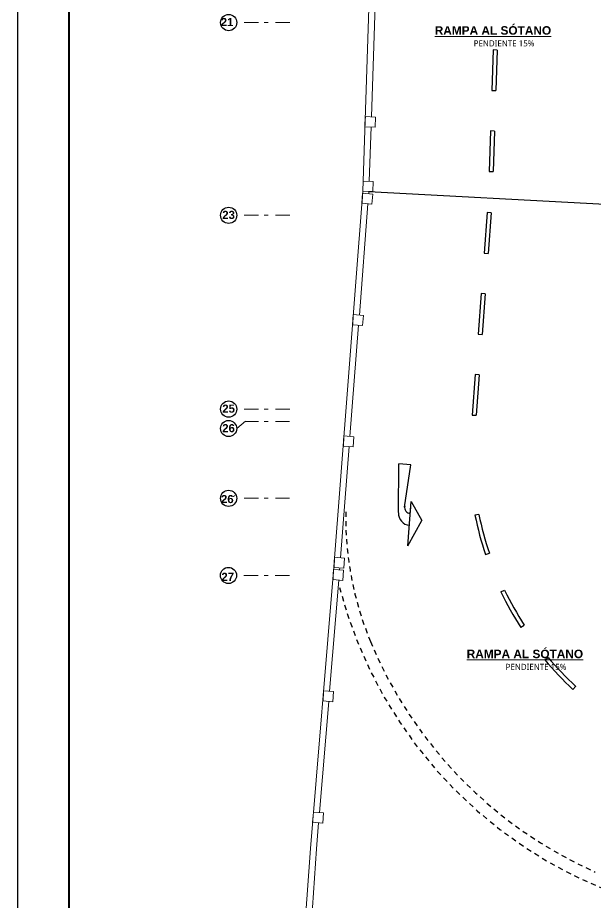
# Model space of a CAD drawing. Header units: metres. Extents: x 28 to 148, y 23 to 113.
# Drawn here: x 27.71 to 41.95, y 52.92 to 74.72 of the extents above; entities that cross this region are included whole.
import ezdxf

# ---------------------------------------------------------------- set-up
doc = ezdxf.new("R2010")
doc.units = ezdxf.units.M
doc.set_wipeout_variables(frame=1)
doc.linetypes.add('Dot & Dashed', pattern=[0.670278, 0.352778, -0.176389, 0, -0.141111])
doc.linetypes.add('HIDDEN2', pattern=[0.1875, 0.125, -0.0625])
for name, color, linetype, lineweight in [('Cotas varias El', 253, 'Continuous', 13), ('GRAFO 0 BLANCO', 7, 'Continuous', 0), ('GRAFO 4', 7, 'Continuous', 30), ('letras sr', 7, 'Continuous', 5)]:
    doc.layers.add(name, color=color, linetype=linetype, lineweight=lineweight)
doc.layers.add('Separador de bike pintado', color=8, linetype='Continuous')
doc.styles.add('GENERATED_STYLE_1', font='arialbd.ttf')
doc.styles.add('Santa Rosa 1 50', font='trebuc.ttf')

msp = doc.modelspace()

# ---------------------------------------------------------------- linework, layer by layer
at = {"color": 7}
msp.add_lwpolyline([(27.712, 112.912), (147.712, 112.912), (147.712, 22.912), (27.712, 22.912), (27.712, 112.912)], dxfattribs=at)
at = {"color": 251, "linetype": 'HIDDEN2', "lineweight": -3, "true_color": 0x636466}
for radius, start, end in [(11, 194.5626, 255.4251), (10.7, 202.5406, 246.0705)]:
    msp.add_arc((46.292, 63.449), radius, start, end, dxfattribs=at)
at = {"layer": 'Cotas varias El', "linetype": 'Dot & Dashed'}
for p, q in [((34.419, 74.602), (33.114, 74.602)), ((34.419, 69.852), (33.114, 69.852)), ((34.419, 65.077), (33.114, 65.077)), ((33.328, 64.776), (33.111, 64.595)), ((34.417, 64.775), (33.325, 64.775)), ((34.417, 62.878), (33.112, 62.878)), ((34.414, 60.978), (33.109, 60.978))]:
    msp.add_line(p, q, dxfattribs=at)
at = {"layer": 'GRAFO 0 BLANCO', "linetype": 'Continuous'}
for p, q in [((34.69, 50.828), (34.929, 54.251)), ((34.69, 50.828), (34.929, 54.251)), ((34.932, 52.143), (35.078, 54.24))]:
    msp.add_line(p, q, dxfattribs=at)
at = {"layer": 'GRAFO 4', "linetype": 'Continuous'}
for centre, radius in [((32.914, 74.602), 0.2), ((32.914, 69.852), 0.2), ((32.914, 65.077), 0.2), ((32.912, 64.598), 0.199), ((32.912, 62.878), 0.199), ((32.909, 60.978), 0.199)]:
    msp.add_circle(centre, radius, dxfattribs=at)
at = {"layer": 'Separador de bike pintado'}
for p, q in [((39.433, 73.929), (39.4, 72.93)), ((39.533, 73.926), (39.433, 73.929)), ((39.533, 73.926), (39.5, 72.927)), ((39.4, 72.93), (39.5, 72.927)), ((39.367, 71.931), (39.334, 70.931)), ((39.467, 71.927), (39.367, 71.931)), ((39.467, 71.927), (39.434, 70.928)), ((39.334, 70.931), (39.434, 70.928)), ((39.285, 69.918), (39.211, 68.92)), ((39.385, 69.91), (39.285, 69.918)), ((39.385, 69.91), (39.311, 68.913)), ((39.211, 68.92), (39.311, 68.913)), ((39.137, 67.923), (39.064, 66.926)), ((39.237, 67.916), (39.137, 67.923)), ((39.237, 67.916), (39.163, 66.918)), ((39.064, 66.926), (39.163, 66.918)), ((38.99, 65.928), (38.916, 64.931)), ((39.09, 65.921), (38.99, 65.928)), ((39.09, 65.921), (39.016, 64.924)), ((38.916, 64.931), (39.016, 64.924)), ((37.102, 62.525), (37.105, 63.728)), ((37.404, 63.706), (37.105, 63.728)), ((37.252, 62.664), (37.404, 63.706)), ((37.332, 61.705), (37.413, 62.802)), ((37.413, 62.802), (37.679, 62.332)), ((37.391, 62.503), (37.402, 62.653)), ((39.084, 62.481), (38.985, 62.461)), ((37.332, 61.705), (37.679, 62.332)), ((39.247, 61.495), (39.341, 61.527)), ((39.625, 60.57), (39.716, 60.614)), ((40.116, 59.699), (40.2, 59.753)), ((40.711, 58.895), (40.788, 58.959)), ((41.401, 58.171), (41.469, 58.245))]:
    msp.add_line(p, q, dxfattribs=at)
for centre, radius, start, end in [((37.402, 62.653), 0.15, 167.6002, 265.7715), ((37.391, 62.503), 0.29, 175.7715, 265.7715), ((46.871, 64.077), 8.05, 191.583, 198.705), ((46.871, 64.077), 7.95, 191.583, 198.705), ((46.871, 64.077), 7.95, 205.8269, 212.9491), ((46.871, 64.077), 8.05, 205.8269, 212.9491), ((46.871, 64.077), 8.05, 220.0771, 227.199), ((46.871, 64.077), 7.95, 220.0711, 227.193)]:
    msp.add_arc(centre, radius, start, end, dxfattribs=at)

# ---------------------------------------------------------------- texts
at = {"char_height": 0.2, "width": 8.425260489275389e-15, "attachment_point": 9, "rotation": 0, "style": 'GENERATED_STYLE_1'}
for s, insert in [('21', (33.03, 74.515)), ('23', (33.067, 69.76)), ('25', (33.067, 64.985)), ('26', (33.066, 64.504)), ('26', (33.036, 62.757)), ('´', (33.093, 62.739)), ('27', (33.045, 60.843))]:
    msp.add_mtext(s, dxfattribs=dict(at, insert=insert))
at = {"layer": 'letras sr', "char_height": 0.15884, "attachment_point": 1, "style": 'Santa Rosa 1 50'}
for insert in [(37.931, 74.513), (38.719, 59.148)]:
    msp.add_mtext_dynamic_manual_height_columns('\\pi0.06209;{\\fSwis721 Ex BT|b1|i0|c0|p34;\\H1.31579x;\\LRAMPA AL SÓTANO\\P\\pi1.0232;\\fTrebuchet MS|b0|i0|c0|p34;\\H0.71771x;\\lPENDIENTE 15%}', width=3.44388, gutter_width=1, heights=[0], dxfattribs=dict(at, insert=insert))

# ---------------------------------------------------------------- next in the draw order: wipeouts: each hides what was drawn before it
at = {"linetype": 'Continuous'}
for points in [[(36.273, 72.034), (36.523, 72.025), (36.532, 72.275), (36.282, 72.284)], [(36.196, 70.148), (36.445, 70.127), (36.466, 70.376), (36.216, 70.397)], [(35.966, 67.157), (36.215, 67.138), (36.234, 67.387), (35.985, 67.406)], [(35.735, 64.166), (35.984, 64.147), (36.003, 64.396), (35.754, 64.415)], [(35.479, 60.876), (35.728, 60.855), (35.748, 61.105), (35.499, 61.125)], [(35.231, 57.886), (35.48, 57.865), (35.5, 58.115), (35.251, 58.135)], [(34.982, 54.896), (35.232, 54.876), (35.252, 55.125), (35.003, 55.145)]]:
    msp.add_wipeout(points, dxfattribs=at).dxf.layer = 'GRAFO 0 BLANCO'

# ---------------------------------------------------------------- next in the draw order: linework, layer by layer
at = {"layer": 'GRAFO 0 BLANCO', "linetype": 'Continuous'}
for p, q in [((36.432, 72.279), (36.523, 75.027)), ((36.135, 67.395), (36.347, 70.135)), ((35.904, 64.404), (36.116, 67.145)), ((35.401, 58.123), (35.629, 60.863)), ((35.153, 55.133), (35.38, 57.874)), ((35.078, 54.24), (35.132, 54.884))]:
    msp.add_line(p, q, dxfattribs=at)
at = {"layer": 'GRAFO 0 BLANCO', "color": 7, "linetype": 'Continuous'}
for points in [[(36.273, 72.034), (36.523, 72.025), (36.532, 72.275), (36.282, 72.284)], [(36.196, 70.148), (36.445, 70.127), (36.466, 70.376), (36.216, 70.397)], [(35.966, 67.157), (36.215, 67.138), (36.234, 67.387), (35.985, 67.406)], [(35.735, 64.166), (35.984, 64.147), (36.003, 64.396), (35.754, 64.415)], [(35.479, 60.876), (35.728, 60.855), (35.748, 61.105), (35.499, 61.125)], [(35.231, 57.886), (35.48, 57.865), (35.5, 58.115), (35.251, 58.135)], [(34.982, 54.896), (35.232, 54.876), (35.252, 55.125), (35.003, 55.145)]]:
    msp.add_lwpolyline(points, close=True, dxfattribs=at)

# ---------------------------------------------------------------- next in the draw order: wipeouts: each hides what was drawn before it
at = {"linetype": 'Continuous'}
for points in [[(36.221, 70.447), (36.471, 70.439), (36.479, 70.689), (36.229, 70.697)], [(35.503, 61.175), (35.753, 61.156), (35.772, 61.405), (35.522, 61.424)]]:
    msp.add_wipeout(points, dxfattribs=at).dxf.layer = 'GRAFO 0 BLANCO'

# ---------------------------------------------------------------- next in the draw order: linework, layer by layer
at = {"color": 7, "lineweight": 40}
msp.add_lwpolyline([(28.982, 111.893), (146.982, 111.893), (146.982, 26.787), (28.982, 26.787)], close=True, dxfattribs=at)
at = {"color": 251, "linetype": 'HIDDEN2', "lineweight": -3, "true_color": 0x636466}
msp.add_arc((43.799, 62.414), 8, 179.0678, 202.5406, dxfattribs=at)
at = {"layer": 'GRAFO 0 BLANCO', "linetype": 'Continuous'}
for p, q in [((36.221, 70.447), (36.592, 81.628)), ((36.221, 70.447), (36.592, 81.628)), ((36.379, 70.692), (36.423, 72.029)), ((35.496, 61.079), (36.221, 70.447)), ((35.496, 61.079), (36.221, 70.447)), ((36.366, 70.385), (36.37, 70.439)), ((36.37, 70.439), (36.371, 70.442)), ((35.672, 61.412), (35.884, 64.154)), ((34.929, 54.251), (35.496, 61.079)), ((34.929, 54.251), (35.496, 61.079)), ((35.649, 61.113), (35.653, 61.163))]:
    msp.add_line(p, q, dxfattribs=at)
at = {"layer": 'GRAFO 0 BLANCO', "color": 7, "linetype": 'Continuous'}
for points in [[(36.221, 70.447), (36.471, 70.439), (36.479, 70.689), (36.229, 70.697)], [(35.503, 61.175), (35.753, 61.156), (35.772, 61.405), (35.522, 61.424)]]:
    msp.add_lwpolyline(points, close=True, dxfattribs=at)
at = {"layer": 'Separador de bike pintado'}
msp.add_line((42.193, 70.117), (36.37, 70.43), dxfattribs=at)
msp.add_line((42.193, 70.117), (36.37, 70.43), dxfattribs=at)

doc.saveas('drawing.dxf')
